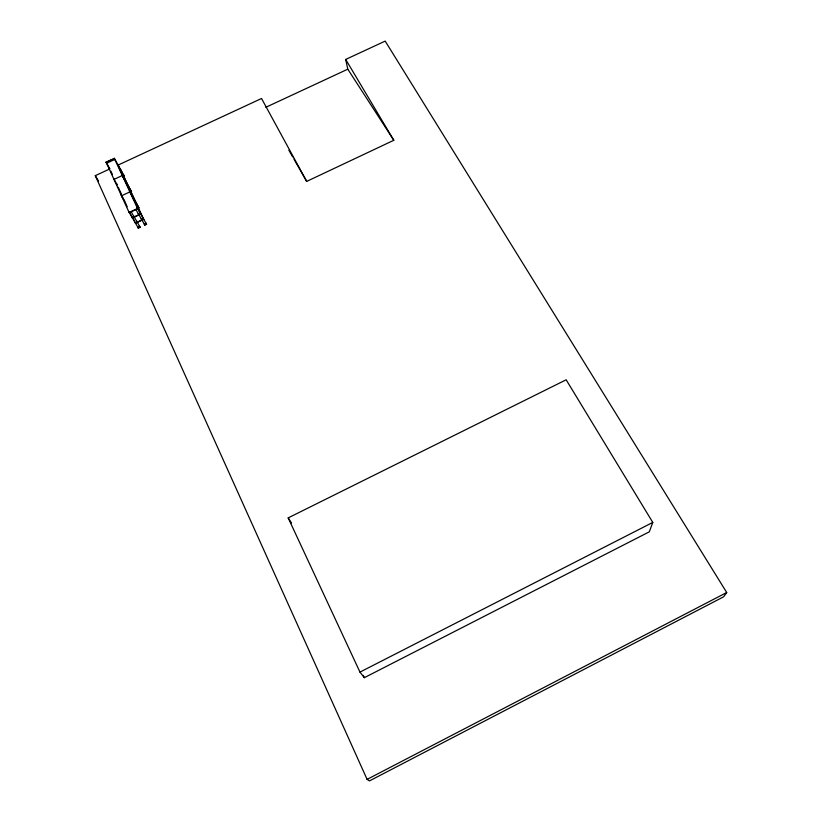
<?xml version="1.0" encoding="UTF-8"?>
<svg xmlns="http://www.w3.org/2000/svg" width="822" height="822" viewBox="0 0 822 822"><rect width="100%" height="100%" fill="white"/><g stroke="black" fill="none" stroke-linecap="round" stroke-linejoin="round"><path stroke-width="1.23" d="M652.781 522.422L649.308 531.824L364.331 677.677L359.964 672.108L288.183 517.891L566.153 379.795L652.781 522.422L359.964 672.108M293.947 159.108L306.688 181.395L393.8 140.274L347.788 69.182L345.692 59.431L385.189 41.1L726.72 592.508L723.637 596.793L369.468 780.9L367.095 779.379L95.28 175.661L109.234 169.188M367.095 779.379L726.72 592.508M129.27 212.713L137.685 208.778M132.404 218.036L140.747 214.121M143.09 217.984L141.292 218.827L141.816 219.977L138.98 214.819M135.486 223.265L143.768 219.382M138.384 228.177L140.172 227.334L139.648 226.194L137.86 227.026L138.384 228.177L128.735 211.552M142 220.07L144.806 225.156L146.593 224.324L146.069 223.173M118.532 164.873L261.54 98.496L306.688 181.395M265.814 107.302L347.788 69.182M113.981 179.412L122.283 175.548L131.571 191.886L128.15 185.669M114.32 158.317L137.541 208.521L129.116 212.456L106.069 162.129L114.32 158.317L124.225 176.021L123.711 174.922M106.233 162.407L112.676 159.417M106.583 163.249L114.833 159.427M288.183 517.891L291.491 522.987M95.28 175.661L98.517 180.994M345.692 59.431L393.8 140.274M131.16 211.706L134.078 216.926M134.274 217.018L140.172 227.334M121.122 194.927L123.536 199.058M113.621 178.549L117.197 184.919L116.683 183.789M106.069 162.129L109.829 168.839L109.316 167.729M135.897 209.487L138.784 214.727M137.151 207.617L146.593 224.324M288.861 150.19L292.673 156.879M129.475 191.033L132.434 196.211M135.496 201.575L125.581 181.343M135.64 201.832L139.031 207.987L129.855 191.916L121.492 195.811L124.667 201.226L124.143 200.085M121.913 174.685L124.913 179.956M128.006 185.412L118.163 165.304M363.252 675.355L364.331 677.677M120.629 169.476L143.624 219.135L135.342 223.019L132.455 216.648M133.113 197.609L140.213 212.97M117.495 163.938L140.603 213.874L132.26 217.779L129.722 212.261M144.282 224.016L144.806 225.156M138.25 213.566L138.928 214.974M136.616 221.026L137.295 222.423M133.544 215.775L134.222 217.183M110.878 171.14L112.46 174.583M118.265 187.241L121.471 194.239M124.821 201.482L127.194 206.743"/></g></svg>
